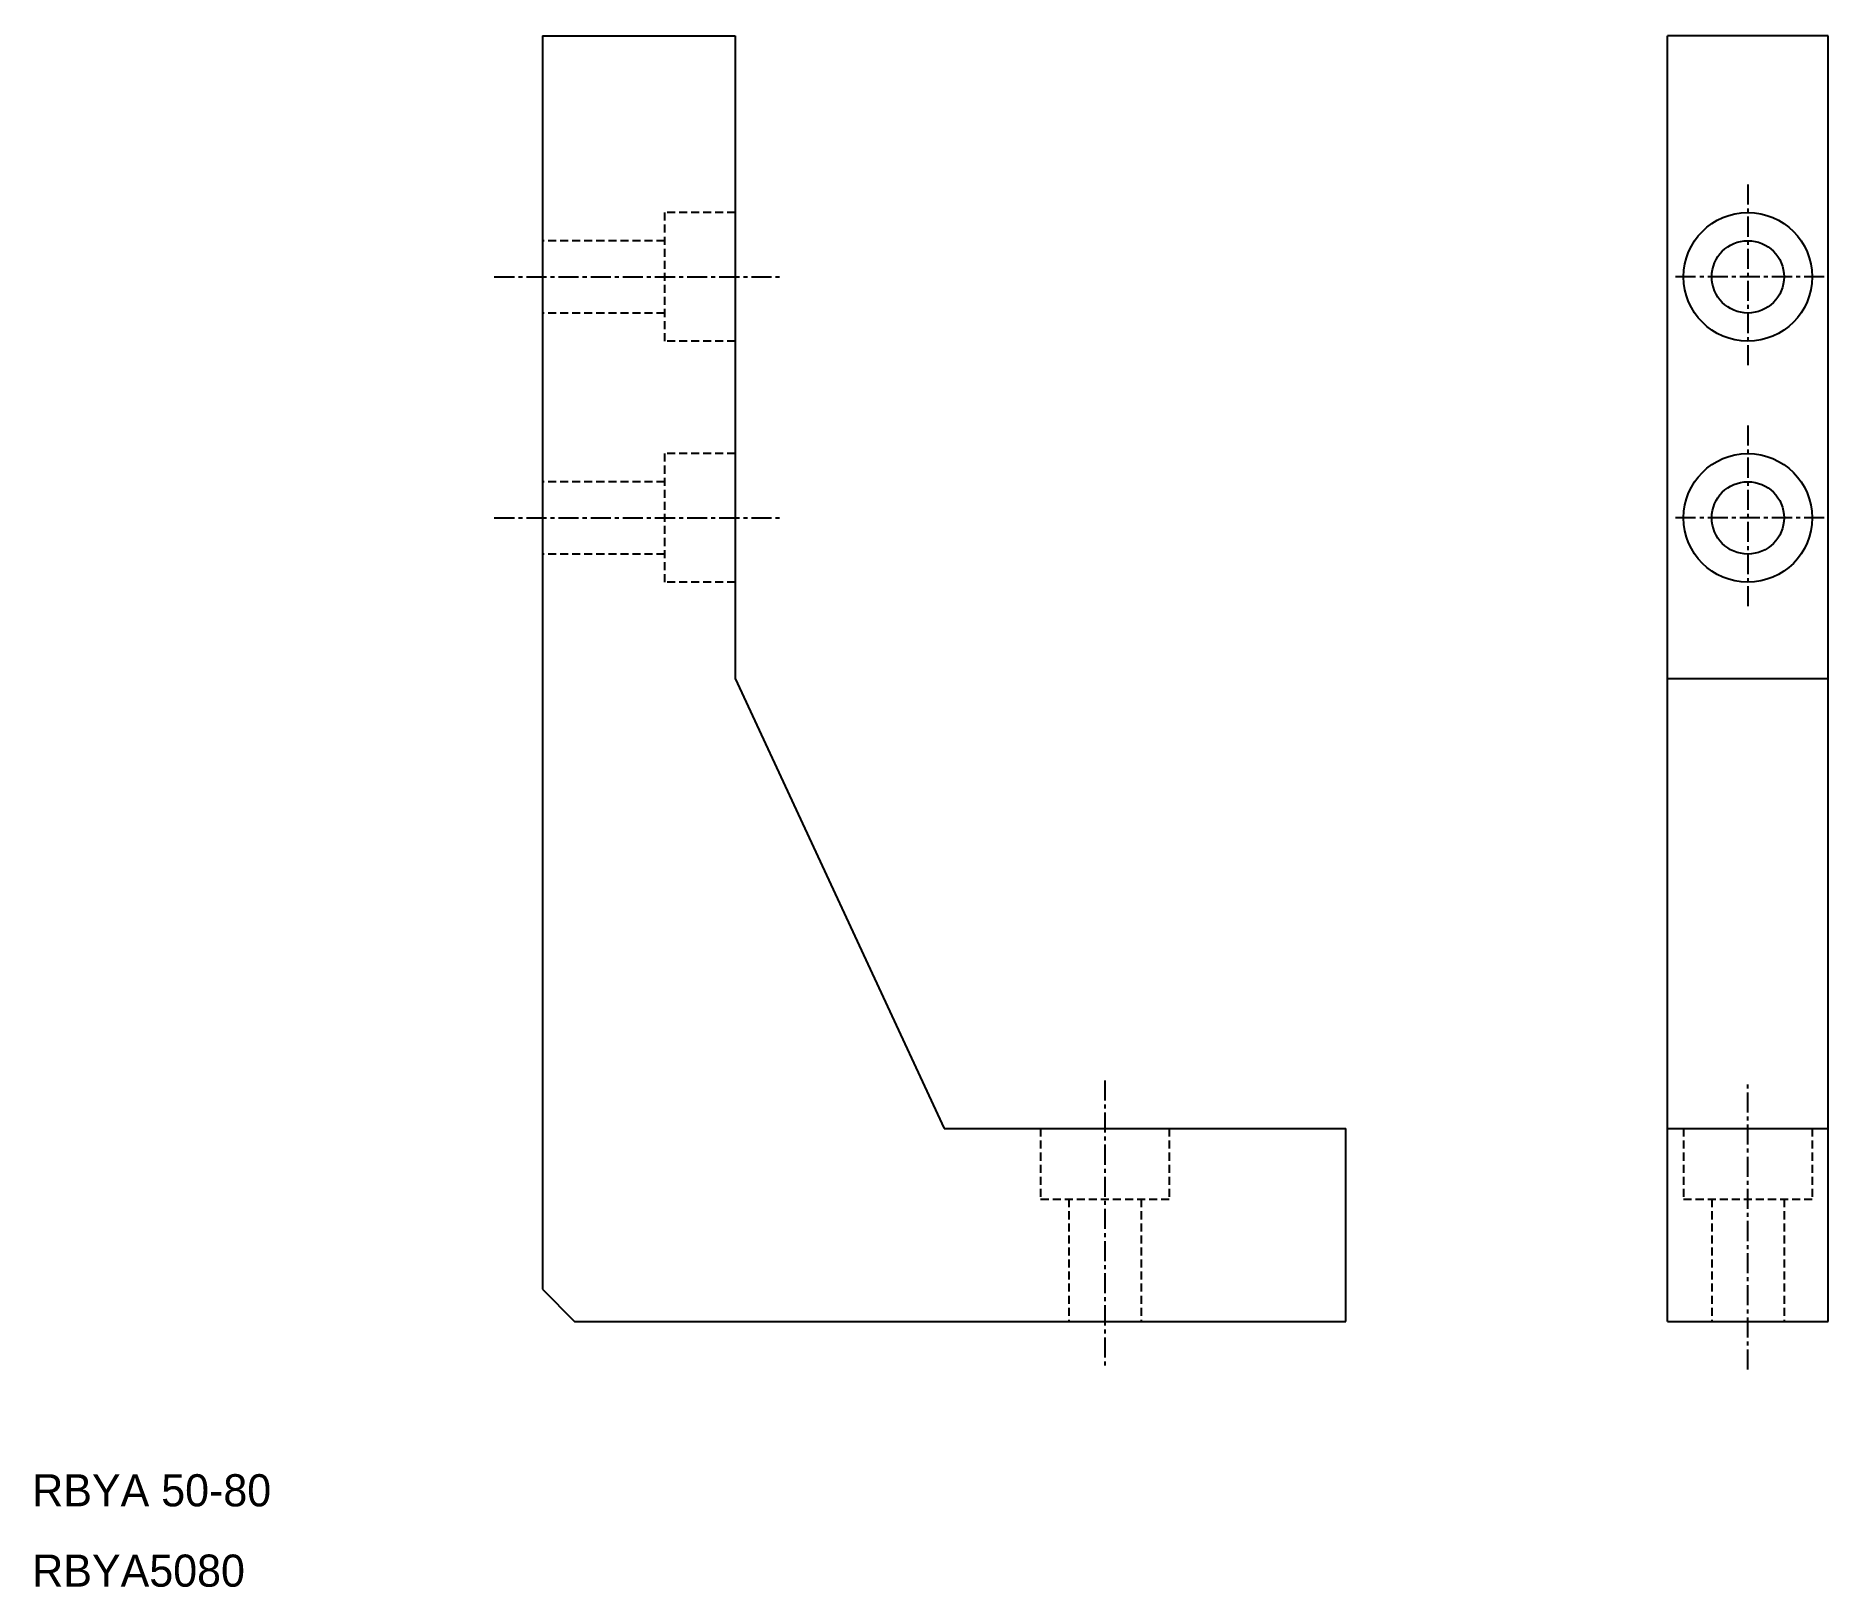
# Model space of a CAD drawing. Extents: x 113 to 224, y -189 to -92.
import ezdxf

# ---------------------------------------------------------------- set-up
doc = ezdxf.new("R2010")
doc.units = 0
doc.linetypes.add('CENTER', pattern=[2, 1.25, -0.25, 0.25, -0.25])
doc.linetypes.add('DASHED', pattern=[0.75, 0.5, -0.25])
doc.layers.get('0').update_dxf_attribs({"linetype": 'CONTINUOUS'})
doc.layers.add('CENTER', color=1, linetype='CENTER')

msp = doc.modelspace()

# ---------------------------------------------------------------- linework, layer by layer
at = {"color": 7, "linetype": 'CONTINUOUS'}
for p, q in [((144.09, -92.09), (144.09, -170.09)), ((144.09, -92.09), (156.09, -92.09)), ((156.09, -92.09), (156.09, -132.09)), ((214.1, -172.09), (214.1, -92.09)), ((224.1, -92.09), (214.1, -92.09)), ((224.1, -172.09), (224.1, -92.09)), ((156.09, -132.09), (169.09, -160.09)), ((214.1, -132.09), (224.1, -132.09)), ((169.09, -160.09), (194.09, -160.09)), ((194.09, -172.09), (194.09, -160.09)), ((214.1, -160.09), (224.1, -160.09)), ((144.09, -170.09), (146.09, -172.09)), ((146.09, -172.09), (194.09, -172.09)), ((214.1, -172.09), (224.1, -172.09))]:
    msp.add_line(p, q, dxfattribs=at)
at = {"color": 3, "linetype": 'DASHED'}
for p, q in [((151.69, -103.09), (151.69, -111.09)), ((156.09, -103.09), (151.69, -103.09)), ((151.69, -104.84), (144.09, -104.84)), ((151.69, -109.34), (144.09, -109.34)), ((156.09, -111.09), (151.69, -111.09)), ((156.09, -118.09), (151.69, -118.09)), ((151.69, -118.09), (151.69, -126.09)), ((151.69, -119.84), (144.09, -119.84)), ((151.69, -124.34), (144.09, -124.34)), ((156.09, -126.09), (151.69, -126.09)), ((175.09, -160.09), (175.09, -164.49)), ((183.09, -160.09), (183.09, -164.49)), ((215.1, -160.09), (215.1, -164.49)), ((223.1, -160.09), (223.1, -164.49)), ((175.09, -164.49), (183.09, -164.49)), ((176.84, -164.49), (176.84, -172.09)), ((181.34, -164.49), (181.34, -172.09)), ((215.1, -164.49), (223.1, -164.49)), ((216.85, -164.49), (216.85, -172.09)), ((221.35, -164.49), (221.35, -172.09))]:
    msp.add_line(p, q, dxfattribs=at)
at = {"color": 7, "linetype": 'CONTINUOUS'}
for centre, radius in [((219.1, -107.09), 4), ((219.1, -107.09), 2.25), ((219.1, -122.09), 4), ((219.1, -122.09), 2.25)]:
    msp.add_circle(centre, radius, dxfattribs=at)
at = {"layer": 'CENTER', "color": 1, "linetype": 'CENTER'}
for p, q in [((219.1, -101.34), (219.1, -112.84)), ((141.09, -107.09), (159.09, -107.09)), ((223.85, -107.09), (214.35, -107.09)), ((219.1, -116.34), (219.1, -127.84)), ((141.09, -122.09), (159.09, -122.09)), ((223.85, -122.09), (214.35, -122.09)), ((179.09, -157.09), (179.09, -175.09)), ((219.1, -175.09), (219.1, -157.09))]:
    msp.add_line(p, q, dxfattribs=at)

# ---------------------------------------------------------------- texts
at = {"color": 7, "linetype": 'CONTINUOUS'}
for s, p in [('RBYA 50-80', (112.34, -183.6)), ('RBYA5080', (112.34, -188.6))]:
    msp.add_text(s, height=2, dxfattribs=at).set_placement(p)

doc.saveas('drawing.dxf')
